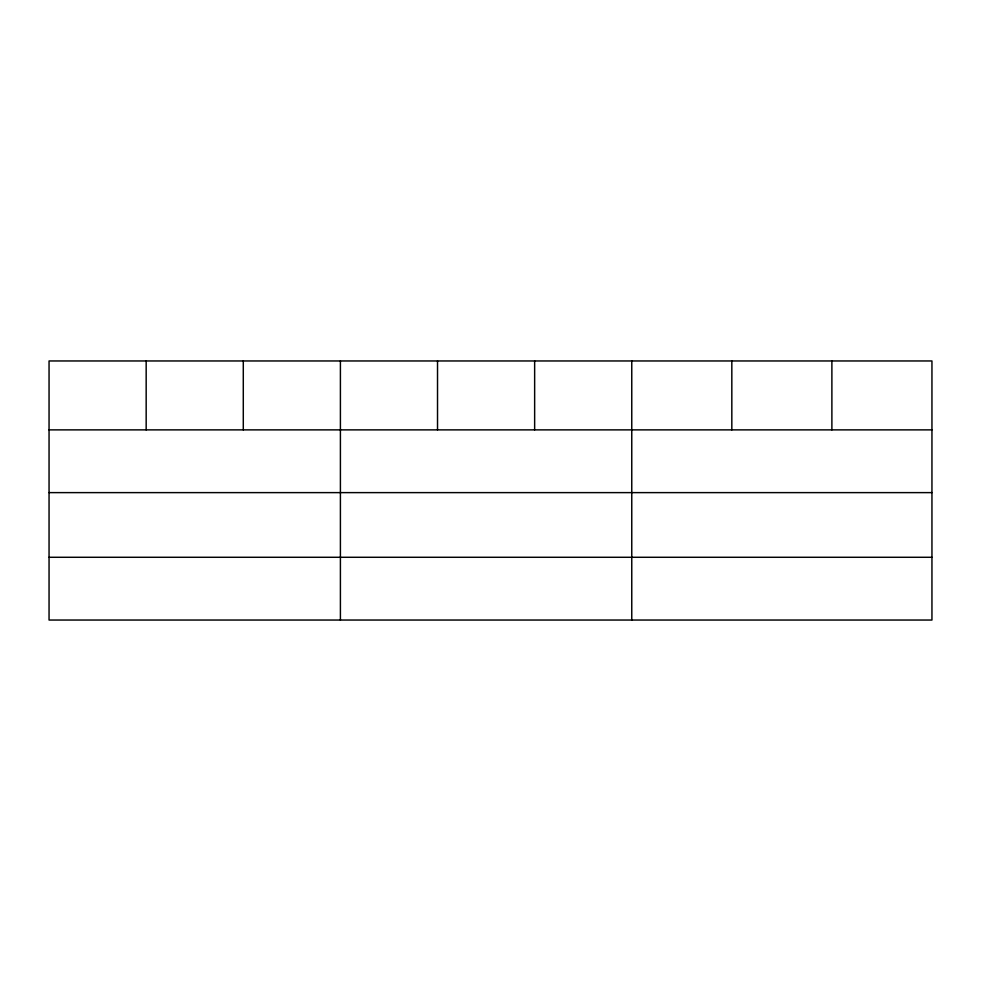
<?xml version="1.0" encoding="UTF-8"?>
<svg xmlns="http://www.w3.org/2000/svg" width="981" height="981" viewBox="0 0 981 981"><rect width="100%" height="100%" fill="white"/><g stroke="black" fill="none" stroke-linecap="round" stroke-linejoin="round"><path stroke-width="1.47" d="M931.95 492.621L931.95 360.959L49.05 360.959L49.05 620.041L931.95 620.041L931.95 492.621L49.05 492.621M49.05 429.874L931.95 429.874M49.05 557.282L931.95 557.282M831.888 360.959L831.888 429.874M731.826 360.959L731.826 429.874M631.764 360.959L631.764 620.041M534.645 360.959L534.645 429.874M437.526 360.959L437.526 429.874M340.407 360.959L340.407 620.041M243.288 360.959L243.288 429.874M146.169 360.959L146.169 429.874"/></g></svg>
